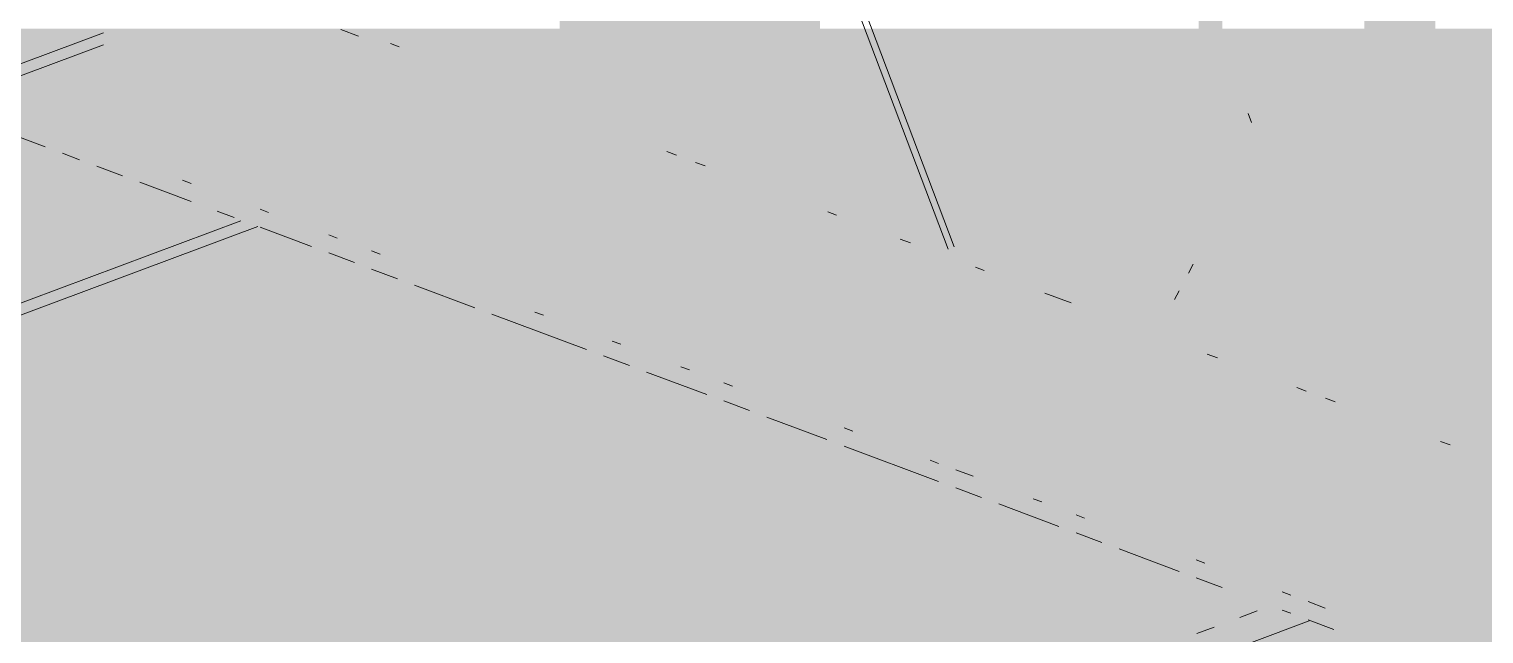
# Paper-space layout '03 3D Building and Roof' of a CAD drawing. Header units: millimetres. Extents: x 5 to 415, y 5 to 292.
# Drawn here: x 79.32 to 89.85, y 87.73 to 92.11 of the extents above; entities that cross this region are included whole.
import ezdxf

# ---------------------------------------------------------------- set-up
doc = ezdxf.new("R2010")
doc.units = ezdxf.units.MM
doc.layers.add('EXISTING', color=7, linetype='Continuous')
doc.layers.add('IMAGES', color=7, linetype='Continuous')

# ---------------------------------------------------------------- blocks, each defined once
blk = doc.blocks.new('SHEET_03')
at = {"layer": 'EXISTING', "color": 250, "lineweight": 9}
for p, q in [((85.969, 90.516), (85.253, 92.412)), ((85.297, 92.429), (86.013, 90.533)), ((70.785, 88.686), (79.855, 92.084)), ((81.701, 92.059), (81.575, 92.106)), ((71.034, 88.692), (79.855, 91.996)), ((81.934, 92.005), (81.997, 91.981)), ((88.141, 91.498), (88.166, 91.433)), ((79.434, 91.258), (79.248, 91.328)), ((79.683, 91.164), (79.559, 91.211)), ((83.933, 91.223), (84.003, 91.197)), ((79.994, 91.048), (79.807, 91.118)), ((84.142, 91.145), (84.211, 91.119)), ((80.491, 90.862), (80.118, 91.001)), ((80.429, 91.016), (80.491, 90.993)), ((80.802, 90.745), (80.678, 90.792)), ((80.989, 90.806), (81.051, 90.783)), ((85.161, 90.763), (85.098, 90.786)), ((73.146, 87.837), (80.849, 90.723)), ((73.332, 87.819), (80.973, 90.682)), ((81.362, 90.536), (80.989, 90.675)), ((81.486, 90.62), (81.548, 90.597)), ((85.623, 90.59), (85.697, 90.562)), ((81.673, 90.419), (81.486, 90.489)), ((81.797, 90.504), (81.859, 90.48)), ((81.984, 90.303), (81.797, 90.373)), ((86.231, 90.362), (86.168, 90.386)), ((87.744, 90.407), (87.71, 90.344)), ((82.543, 90.093), (82.108, 90.256)), ((86.86, 90.127), (86.671, 90.197)), ((87.643, 90.216), (87.609, 90.152)), ((83.352, 89.79), (82.668, 90.046)), ((82.979, 90.061), (83.041, 90.038)), ((83.538, 89.851), (83.6, 89.828)), ((83.663, 89.674), (83.476, 89.744)), ((87.845, 89.757), (87.919, 89.73)), ((84.222, 89.464), (83.787, 89.627)), ((84.036, 89.665), (84.098, 89.642)), ((84.346, 89.549), (84.409, 89.525)), ((88.493, 89.515), (88.562, 89.489)), ((84.533, 89.348), (84.346, 89.418)), ((88.701, 89.437), (88.771, 89.411)), ((85.093, 89.138), (84.657, 89.301)), ((85.217, 89.223), (85.279, 89.199)), ((85.901, 88.835), (85.217, 89.091)), ((89.535, 89.125), (89.604, 89.099)), ((85.839, 88.99), (85.901, 88.966)), ((86.025, 88.92), (86.15, 88.873)), ((86.212, 88.719), (86.025, 88.789)), ((86.771, 88.509), (86.336, 88.672)), ((86.585, 88.71), (86.647, 88.687)), ((86.896, 88.594), (86.958, 88.57)), ((87.082, 88.393), (86.896, 88.463)), ((87.642, 88.183), (87.207, 88.346)), ((87.766, 88.268), (87.828, 88.244)), ((87.953, 88.067), (87.766, 88.136)), ((88.388, 88.035), (88.45, 88.011)), ((88.575, 87.965), (88.699, 87.918)), ((88.082, 87.85), (88.207, 87.897)), ((88.45, 87.88), (88.388, 87.904)), ((88.761, 87.764), (88.575, 87.834)), ((81.022, 84.993), (88.582, 87.825)), ((87.77, 87.733), (87.895, 87.78))]:
    blk.add_line(p, q, dxfattribs=at)
at = {"layer": 'IMAGES', "color": 7}
for points in [[(89.155, 91.943), (89.326, 91.943), (89.155, 92.457), (89.326, 92.457)], [(83.157, 91.943), (85.042, 91.943), (83.157, 92.286), (85.042, 92.286)], [(87.784, 91.943), (87.955, 91.943), (87.784, 92.286), (87.955, 92.286)], [(88.983, 91.943), (89.155, 91.943), (88.983, 92.286), (89.155, 92.286)], [(89.326, 91.943), (89.497, 91.943), (89.326, 92.286), (89.497, 92.286)], [(79.216, 91.943), (79.558, 91.943), (79.216, 92.114), (79.558, 92.114)], [(79.558, 91.943), (79.73, 91.943), (79.558, 92.114), (79.73, 92.114)], [(79.73, 91.771), (79.901, 91.771), (79.73, 92.114), (79.901, 92.114)], [(79.901, 91.943), (80.072, 91.943), (79.901, 92.114), (80.072, 92.114)], [(80.072, 91.943), (80.244, 91.943), (80.072, 92.114), (80.244, 92.114)], [(80.244, 91.943), (80.758, 91.943), (80.244, 92.114), (80.758, 92.114)], [(80.758, 91.943), (81.101, 91.943), (80.758, 92.114), (81.101, 92.114)], [(81.101, 91.943), (81.272, 91.943), (81.101, 92.114), (81.272, 92.114)], [(81.272, 91.943), (81.443, 91.943), (81.272, 92.114), (81.443, 92.114)], [(81.443, 91.943), (81.786, 91.943), (81.443, 92.114), (81.786, 92.114)], [(81.786, 91.943), (82.129, 91.943), (81.786, 92.114), (82.129, 92.114)], [(82.129, 91.943), (82.471, 91.943), (82.129, 92.114), (82.471, 92.114)], [(82.471, 91.943), (82.643, 91.943), (82.471, 92.114), (82.643, 92.114)], [(82.643, 91.943), (82.814, 91.943), (82.643, 92.114), (82.814, 92.114)], [(82.814, 91.943), (82.986, 91.943), (82.814, 92.114), (82.986, 92.114)], [(82.986, 91.771), (83.157, 91.771), (82.986, 92.114), (83.157, 92.114)], [(85.042, 91.943), (85.213, 91.943), (85.042, 92.114), (85.213, 92.114)], [(85.213, 91.943), (85.385, 91.943), (85.213, 92.114), (85.385, 92.114)], [(85.385, 91.943), (85.556, 91.943), (85.385, 92.114), (85.556, 92.114)], [(85.556, 91.943), (85.727, 91.943), (85.556, 92.114), (85.727, 92.114)], [(85.727, 91.943), (87.612, 91.943), (85.727, 92.114), (87.612, 92.114)], [(87.612, 91.943), (87.784, 91.943), (87.612, 92.114), (87.784, 92.114)], [(87.955, 91.943), (88.126, 91.943), (87.955, 92.114), (88.126, 92.114)], [(88.126, 91.943), (88.298, 91.943), (88.126, 92.114), (88.298, 92.114)], [(88.298, 91.943), (88.983, 91.943), (88.298, 92.114), (88.983, 92.114)], [(89.497, 91.943), (89.669, 91.943), (89.497, 92.114), (89.669, 92.114)], [(89.669, 91.943), (89.84, 91.943), (89.669, 92.114), (89.84, 92.114)], [(89.84, 89.029), (90.011, 89.029), (89.84, 92.114), (90.011, 92.114)], [(79.216, 91.771), (79.387, 91.771), (79.216, 91.943), (79.387, 91.943)], [(79.387, 91.771), (79.73, 91.771), (79.387, 91.943), (79.73, 91.943)], [(79.901, 91.771), (80.072, 91.771), (79.901, 91.943), (80.072, 91.943)], [(80.072, 91.771), (80.244, 91.771), (80.072, 91.943), (80.244, 91.943)], [(80.244, 91.771), (81.272, 91.771), (80.244, 91.943), (81.272, 91.943)], [(81.272, 91.771), (81.615, 91.771), (81.272, 91.943), (81.615, 91.943)], [(81.615, 91.771), (81.786, 91.771), (81.615, 91.943), (81.786, 91.943)], [(81.786, 91.771), (81.957, 91.771), (81.786, 91.943), (81.957, 91.943)], [(81.957, 91.771), (82.3, 91.771), (81.957, 91.943), (82.3, 91.943)], [(82.3, 91.771), (82.471, 91.771), (82.3, 91.943), (82.471, 91.943)], [(82.471, 91.771), (82.643, 91.771), (82.471, 91.943), (82.643, 91.943)], [(82.643, 91.771), (82.814, 91.771), (82.643, 91.943), (82.814, 91.943)], [(82.814, 91.771), (82.986, 91.771), (82.814, 91.943), (82.986, 91.943)], [(83.157, 91.771), (85.213, 91.771), (83.157, 91.943), (85.213, 91.943)], [(85.213, 91.771), (85.385, 91.771), (85.213, 91.943), (85.385, 91.943)], [(85.385, 91.771), (85.556, 91.771), (85.385, 91.943), (85.556, 91.943)], [(85.556, 91.771), (85.727, 91.771), (85.556, 91.943), (85.727, 91.943)], [(85.727, 91.771), (87.784, 91.771), (85.727, 91.943), (87.784, 91.943)], [(87.784, 91.6), (87.955, 91.6), (87.784, 91.943), (87.955, 91.943)], [(87.955, 91.771), (88.126, 91.771), (87.955, 91.943), (88.126, 91.943)], [(88.126, 91.771), (88.298, 91.771), (88.126, 91.943), (88.298, 91.943)], [(88.298, 91.6), (89.155, 91.6), (88.298, 91.943), (89.155, 91.943)], [(89.155, 91.771), (89.326, 91.771), (89.155, 91.943), (89.326, 91.943)], [(89.326, 91.086), (89.84, 91.086), (89.326, 91.943), (89.84, 91.943)], [(79.216, 91.6), (79.387, 91.6), (79.216, 91.771), (79.387, 91.771)], [(79.387, 91.6), (79.558, 91.6), (79.387, 91.771), (79.558, 91.771)], [(79.558, 91.6), (79.73, 91.6), (79.558, 91.771), (79.73, 91.771)], [(79.73, 91.6), (79.901, 91.6), (79.73, 91.771), (79.901, 91.771)], [(79.901, 91.6), (80.072, 91.6), (79.901, 91.771), (80.072, 91.771)], [(80.072, 91.6), (81.615, 91.6), (80.072, 91.771), (81.615, 91.771)], [(81.615, 91.6), (81.957, 91.6), (81.615, 91.771), (81.957, 91.771)], [(81.957, 91.6), (82.129, 91.6), (81.957, 91.771), (82.129, 91.771)], [(82.129, 91.6), (82.3, 91.6), (82.129, 91.771), (82.3, 91.771)], [(82.3, 91.6), (82.471, 91.6), (82.3, 91.771), (82.471, 91.771)], [(82.471, 91.6), (82.643, 91.6), (82.471, 91.771), (82.643, 91.771)], [(82.643, 91.6), (82.814, 91.6), (82.643, 91.771), (82.814, 91.771)], [(82.814, 91.6), (82.986, 91.6), (82.814, 91.771), (82.986, 91.771)], [(82.986, 91.6), (83.157, 91.6), (82.986, 91.771), (83.157, 91.771)], [(83.157, 91.6), (83.328, 91.6), (83.157, 91.771), (83.328, 91.771)], [(83.328, 91.6), (83.5, 91.6), (83.328, 91.771), (83.5, 91.771)], [(83.5, 91.6), (85.213, 91.6), (83.5, 91.771), (85.213, 91.771)], [(85.213, 91.6), (85.385, 91.6), (85.213, 91.771), (85.385, 91.771)], [(85.385, 91.6), (85.556, 91.6), (85.385, 91.771), (85.556, 91.771)], [(85.556, 91.6), (85.727, 91.6), (85.556, 91.771), (85.727, 91.771)], [(85.727, 91.429), (85.899, 91.429), (85.727, 91.771), (85.899, 91.771)], [(85.899, 91.429), (87.784, 91.429), (85.899, 91.771), (87.784, 91.771)], [(87.955, 91.6), (88.126, 91.6), (87.955, 91.771), (88.126, 91.771)], [(88.126, 91.6), (88.298, 91.6), (88.126, 91.771), (88.298, 91.771)], [(89.155, 91.6), (89.326, 91.6), (89.155, 91.771), (89.326, 91.771)], [(79.216, 91.429), (79.387, 91.429), (79.216, 91.6), (79.387, 91.6)], [(79.387, 91.429), (79.558, 91.429), (79.387, 91.6), (79.558, 91.6)], [(79.558, 91.429), (79.73, 91.429), (79.558, 91.6), (79.73, 91.6)], [(79.73, 91.429), (80.244, 91.429), (79.73, 91.6), (80.244, 91.6)], [(80.244, 91.429), (80.415, 91.429), (80.244, 91.6), (80.415, 91.6)], [(80.415, 91.429), (82.129, 91.429), (80.415, 91.6), (82.129, 91.6)], [(82.129, 91.429), (82.471, 91.429), (82.129, 91.6), (82.471, 91.6)], [(82.471, 91.429), (82.814, 91.429), (82.471, 91.6), (82.814, 91.6)], [(82.814, 91.429), (82.986, 91.429), (82.814, 91.6), (82.986, 91.6)], [(82.986, 91.429), (83.157, 91.429), (82.986, 91.6), (83.157, 91.6)], [(83.157, 91.429), (83.328, 91.429), (83.157, 91.6), (83.328, 91.6)], [(83.328, 91.429), (83.5, 91.429), (83.328, 91.6), (83.5, 91.6)], [(83.5, 91.429), (84.014, 91.429), (83.5, 91.6), (84.014, 91.6)], [(84.014, 91.429), (85.385, 91.429), (84.014, 91.6), (85.385, 91.6)], [(85.385, 91.429), (85.556, 91.429), (85.385, 91.6), (85.556, 91.6)], [(85.556, 91.429), (85.727, 91.429), (85.556, 91.6), (85.727, 91.6)], [(87.784, 91.429), (87.955, 91.429), (87.784, 91.6), (87.955, 91.6)], [(87.955, 91.429), (88.126, 91.429), (87.955, 91.6), (88.126, 91.6)], [(88.126, 91.429), (88.298, 91.429), (88.126, 91.6), (88.298, 91.6)], [(88.298, 91.429), (88.469, 91.429), (88.298, 91.6), (88.469, 91.6)], [(88.469, 91.086), (89.155, 91.086), (88.469, 91.6), (89.155, 91.6)], [(89.155, 91.429), (89.326, 91.429), (89.155, 91.6), (89.326, 91.6)], [(79.044, 91.257), (79.387, 91.257), (79.044, 91.429), (79.387, 91.429)], [(79.387, 91.257), (79.558, 91.257), (79.387, 91.429), (79.558, 91.429)], [(79.558, 91.257), (79.73, 91.257), (79.558, 91.429), (79.73, 91.429)], [(79.73, 91.257), (79.901, 91.257), (79.73, 91.429), (79.901, 91.429)], [(79.901, 91.257), (80.072, 91.257), (79.901, 91.429), (80.072, 91.429)], [(80.072, 91.257), (80.586, 91.257), (80.072, 91.429), (80.586, 91.429)], [(80.586, 91.086), (80.758, 91.086), (80.586, 91.429), (80.758, 91.429)], [(80.758, 91.257), (81.101, 91.257), (80.758, 91.429), (81.101, 91.429)], [(81.101, 91.257), (81.443, 91.257), (81.101, 91.429), (81.443, 91.429)], [(81.443, 91.257), (82.471, 91.257), (81.443, 91.429), (82.471, 91.429)], [(82.471, 91.257), (82.814, 91.257), (82.471, 91.429), (82.814, 91.429)], [(82.814, 91.257), (82.986, 91.257), (82.814, 91.429), (82.986, 91.429)], [(82.986, 91.257), (83.157, 91.257), (82.986, 91.429), (83.157, 91.429)], [(83.157, 91.257), (83.671, 91.257), (83.157, 91.429), (83.671, 91.429)], [(83.671, 91.257), (83.842, 91.257), (83.671, 91.429), (83.842, 91.429)], [(83.842, 91.257), (84.014, 91.257), (83.842, 91.429), (84.014, 91.429)], [(84.014, 91.257), (84.185, 91.257), (84.014, 91.429), (84.185, 91.429)], [(84.185, 91.257), (84.356, 91.257), (84.185, 91.429), (84.356, 91.429)], [(84.356, 91.257), (85.385, 91.257), (84.356, 91.429), (85.385, 91.429)], [(85.385, 91.257), (85.556, 91.257), (85.385, 91.429), (85.556, 91.429)], [(85.556, 91.257), (85.727, 91.257), (85.556, 91.429), (85.727, 91.429)], [(85.727, 91.086), (85.899, 91.086), (85.727, 91.429), (85.899, 91.429)], [(85.899, 91.257), (86.07, 91.257), (85.899, 91.429), (86.07, 91.429)], [(86.07, 91.257), (87.955, 91.257), (86.07, 91.429), (87.955, 91.429)], [(87.955, 91.257), (88.126, 91.257), (87.955, 91.429), (88.126, 91.429)], [(88.126, 91.257), (88.298, 91.257), (88.126, 91.429), (88.298, 91.429)], [(88.298, 91.086), (88.469, 91.086), (88.298, 91.429), (88.469, 91.429)], [(89.155, 90.571), (89.326, 90.571), (89.155, 91.429), (89.326, 91.429)], [(79.216, 91.086), (79.73, 91.086), (79.216, 91.257), (79.73, 91.257)], [(79.73, 91.086), (79.901, 91.086), (79.73, 91.257), (79.901, 91.257)], [(79.901, 91.086), (80.072, 91.086), (79.901, 91.257), (80.072, 91.257)], [(80.072, 91.086), (80.415, 91.086), (80.072, 91.257), (80.415, 91.257)], [(80.415, 91.086), (80.586, 91.086), (80.415, 91.257), (80.586, 91.257)], [(80.758, 91.086), (80.929, 91.086), (80.758, 91.257), (80.929, 91.257)], [(80.929, 90.914), (81.101, 90.914), (80.929, 91.257), (81.101, 91.257)], [(81.101, 91.086), (81.443, 91.086), (81.101, 91.257), (81.443, 91.257)], [(81.443, 91.086), (81.615, 91.086), (81.443, 91.257), (81.615, 91.257)], [(81.615, 91.086), (82.986, 91.086), (81.615, 91.257), (82.986, 91.257)], [(82.986, 91.086), (83.157, 91.086), (82.986, 91.257), (83.157, 91.257)], [(83.157, 91.086), (83.328, 91.086), (83.157, 91.257), (83.328, 91.257)], [(83.328, 91.086), (83.5, 91.086), (83.328, 91.257), (83.5, 91.257)], [(83.5, 91.086), (83.671, 91.086), (83.5, 91.257), (83.671, 91.257)], [(83.671, 91.086), (84.185, 91.086), (83.671, 91.257), (84.185, 91.257)], [(84.185, 91.086), (84.356, 91.086), (84.185, 91.257), (84.356, 91.257)], [(84.356, 91.086), (84.528, 91.086), (84.356, 91.257), (84.528, 91.257)], [(84.528, 91.086), (84.871, 91.086), (84.528, 91.257), (84.871, 91.257)], [(84.871, 91.086), (85.385, 91.086), (84.871, 91.257), (85.385, 91.257)], [(85.385, 91.086), (85.556, 91.086), (85.385, 91.257), (85.556, 91.257)], [(85.556, 91.086), (85.727, 91.086), (85.556, 91.257), (85.727, 91.257)], [(85.899, 91.086), (86.07, 91.086), (85.899, 91.257), (86.07, 91.257)], [(86.07, 90.914), (87.784, 90.914), (86.07, 91.257), (87.784, 91.257)], [(87.784, 91.086), (87.955, 91.086), (87.784, 91.257), (87.955, 91.257)], [(87.955, 91.086), (88.126, 91.086), (87.955, 91.257), (88.126, 91.257)], [(88.126, 91.086), (88.298, 91.086), (88.126, 91.257), (88.298, 91.257)], [(79.216, 90.914), (79.387, 90.914), (79.216, 91.086), (79.387, 91.086)], [(79.387, 90.914), (79.558, 90.914), (79.387, 91.086), (79.558, 91.086)], [(79.558, 90.914), (79.73, 90.914), (79.558, 91.086), (79.73, 91.086)], [(79.73, 90.914), (79.901, 90.914), (79.73, 91.086), (79.901, 91.086)], [(79.901, 90.914), (80.072, 90.914), (79.901, 91.086), (80.072, 91.086)], [(80.072, 90.914), (80.244, 90.914), (80.072, 91.086), (80.244, 91.086)], [(80.244, 90.914), (80.415, 90.914), (80.244, 91.086), (80.415, 91.086)], [(80.415, 90.914), (80.586, 90.914), (80.415, 91.086), (80.586, 91.086)], [(80.586, 90.914), (80.758, 90.914), (80.586, 91.086), (80.758, 91.086)], [(80.758, 90.914), (80.929, 90.914), (80.758, 91.086), (80.929, 91.086)], [(81.101, 90.914), (81.272, 90.914), (81.101, 91.086), (81.272, 91.086)], [(81.272, 90.914), (81.443, 90.914), (81.272, 91.086), (81.443, 91.086)], [(81.443, 90.914), (81.786, 90.914), (81.443, 91.086), (81.786, 91.086)], [(81.786, 90.914), (83.671, 90.914), (81.786, 91.086), (83.671, 91.086)], [(83.671, 90.914), (83.842, 90.914), (83.671, 91.086), (83.842, 91.086)], [(83.842, 90.914), (84.014, 90.914), (83.842, 91.086), (84.014, 91.086)], [(84.014, 90.914), (84.185, 90.914), (84.014, 91.086), (84.185, 91.086)], [(84.185, 90.914), (84.356, 90.914), (84.185, 91.086), (84.356, 91.086)], [(84.356, 90.914), (84.528, 90.914), (84.356, 91.086), (84.528, 91.086)], [(84.528, 90.743), (84.699, 90.743), (84.528, 91.086), (84.699, 91.086)], [(84.699, 90.914), (84.871, 90.914), (84.699, 91.086), (84.871, 91.086)], [(84.871, 90.914), (85.042, 90.914), (84.871, 91.086), (85.042, 91.086)], [(85.042, 90.914), (85.727, 90.914), (85.042, 91.086), (85.727, 91.086)], [(85.727, 90.743), (85.899, 90.743), (85.727, 91.086), (85.899, 91.086)], [(85.899, 90.914), (86.07, 90.914), (85.899, 91.086), (86.07, 91.086)], [(87.784, 90.914), (87.955, 90.914), (87.784, 91.086), (87.955, 91.086)], [(87.955, 90.914), (88.126, 90.914), (87.955, 91.086), (88.126, 91.086)], [(88.126, 90.914), (88.298, 90.914), (88.126, 91.086), (88.298, 91.086)], [(88.298, 90.914), (88.469, 90.914), (88.298, 91.086), (88.469, 91.086)], [(88.469, 90.914), (88.983, 90.914), (88.469, 91.086), (88.983, 91.086)], [(88.983, 90.571), (89.155, 90.571), (88.983, 91.086), (89.155, 91.086)], [(89.326, 90.571), (89.497, 90.571), (89.326, 91.086), (89.497, 91.086)], [(89.497, 90.571), (89.84, 90.571), (89.497, 91.086), (89.84, 91.086)], [(77.845, 90.743), (79.387, 90.743), (77.845, 90.914), (79.387, 90.914)], [(79.387, 90.743), (79.558, 90.743), (79.387, 90.914), (79.558, 90.914)], [(79.558, 90.743), (79.73, 90.743), (79.558, 90.914), (79.73, 90.914)], [(79.73, 90.743), (79.901, 90.743), (79.73, 90.914), (79.901, 90.914)], [(79.901, 90.743), (80.072, 90.743), (79.901, 90.914), (80.072, 90.914)], [(80.072, 90.743), (80.244, 90.743), (80.072, 90.914), (80.244, 90.914)], [(80.244, 90.743), (80.415, 90.743), (80.244, 90.914), (80.415, 90.914)], [(80.415, 90.743), (80.586, 90.743), (80.415, 90.914), (80.586, 90.914)], [(80.586, 90.743), (80.758, 90.743), (80.586, 90.914), (80.758, 90.914)], [(80.758, 90.743), (80.929, 90.743), (80.758, 90.914), (80.929, 90.914)], [(80.929, 90.743), (81.101, 90.743), (80.929, 90.914), (81.101, 90.914)], [(81.101, 90.743), (81.272, 90.743), (81.101, 90.914), (81.272, 90.914)], [(81.272, 90.743), (81.615, 90.743), (81.272, 90.914), (81.615, 90.914)], [(81.615, 90.743), (81.957, 90.743), (81.615, 90.914), (81.957, 90.914)], [(81.957, 90.743), (82.129, 90.743), (81.957, 90.914), (82.129, 90.914)], [(82.129, 90.743), (83.842, 90.743), (82.129, 90.914), (83.842, 90.914)], [(83.842, 90.743), (84.185, 90.743), (83.842, 90.914), (84.185, 90.914)], [(84.185, 90.743), (84.356, 90.743), (84.185, 90.914), (84.356, 90.914)], [(84.356, 90.743), (84.528, 90.743), (84.356, 90.914), (84.528, 90.914)], [(84.699, 90.743), (84.871, 90.743), (84.699, 90.914), (84.871, 90.914)], [(84.871, 90.743), (85.042, 90.743), (84.871, 90.914), (85.042, 90.914)], [(85.042, 90.743), (85.213, 90.743), (85.042, 90.914), (85.213, 90.914)], [(85.213, 90.743), (85.385, 90.743), (85.213, 90.914), (85.385, 90.914)], [(85.385, 90.743), (85.556, 90.743), (85.385, 90.914), (85.556, 90.914)], [(85.556, 90.571), (85.727, 90.571), (85.556, 90.914), (85.727, 90.914)], [(85.899, 90.743), (86.07, 90.743), (85.899, 90.914), (86.07, 90.914)], [(86.07, 90.743), (86.241, 90.743), (86.07, 90.914), (86.241, 90.914)], [(86.241, 90.571), (87.612, 90.571), (86.241, 90.914), (87.612, 90.914)], [(87.612, 90.571), (87.784, 90.571), (87.612, 90.914), (87.784, 90.914)], [(87.784, 90.571), (87.955, 90.571), (87.784, 90.914), (87.955, 90.914)], [(87.955, 90.743), (88.126, 90.743), (87.955, 90.914), (88.126, 90.914)], [(88.126, 90.743), (88.983, 90.743), (88.126, 90.914), (88.983, 90.914)], [(79.044, 90.571), (79.387, 90.571), (79.044, 90.743), (79.387, 90.743)], [(79.387, 90.571), (79.558, 90.571), (79.387, 90.743), (79.558, 90.743)], [(79.558, 90.571), (79.73, 90.571), (79.558, 90.743), (79.73, 90.743)], [(79.73, 90.571), (80.072, 90.571), (79.73, 90.743), (80.072, 90.743)], [(80.072, 90.571), (80.244, 90.571), (80.072, 90.743), (80.244, 90.743)], [(80.244, 90.571), (80.415, 90.571), (80.244, 90.743), (80.415, 90.743)], [(80.415, 90.571), (80.586, 90.571), (80.415, 90.743), (80.586, 90.743)], [(80.586, 90.571), (80.758, 90.571), (80.586, 90.743), (80.758, 90.743)], [(80.758, 90.571), (80.929, 90.571), (80.758, 90.743), (80.929, 90.743)], [(80.929, 90.571), (81.272, 90.571), (80.929, 90.743), (81.272, 90.743)], [(81.272, 90.571), (81.443, 90.571), (81.272, 90.743), (81.443, 90.743)], [(81.443, 90.571), (81.615, 90.571), (81.443, 90.743), (81.615, 90.743)], [(81.615, 90.571), (81.786, 90.571), (81.615, 90.743), (81.786, 90.743)], [(81.786, 90.571), (82.129, 90.571), (81.786, 90.743), (82.129, 90.743)], [(82.129, 90.571), (82.471, 90.571), (82.129, 90.743), (82.471, 90.743)], [(82.471, 90.571), (82.643, 90.571), (82.471, 90.743), (82.643, 90.743)], [(82.643, 90.571), (82.814, 90.571), (82.643, 90.743), (82.814, 90.743)], [(82.814, 90.571), (84.356, 90.571), (82.814, 90.743), (84.356, 90.743)], [(84.356, 90.571), (84.528, 90.571), (84.356, 90.743), (84.528, 90.743)], [(84.528, 90.571), (84.699, 90.571), (84.528, 90.743), (84.699, 90.743)], [(84.699, 90.571), (84.871, 90.571), (84.699, 90.743), (84.871, 90.743)], [(84.871, 90.571), (85.042, 90.571), (84.871, 90.743), (85.042, 90.743)], [(85.042, 90.571), (85.213, 90.571), (85.042, 90.743), (85.213, 90.743)], [(85.213, 90.571), (85.385, 90.571), (85.213, 90.743), (85.385, 90.743)], [(85.385, 90.571), (85.556, 90.571), (85.385, 90.743), (85.556, 90.743)], [(85.727, 90.571), (85.899, 90.571), (85.727, 90.743), (85.899, 90.743)], [(85.899, 90.571), (86.07, 90.571), (85.899, 90.743), (86.07, 90.743)], [(86.07, 90.571), (86.241, 90.571), (86.07, 90.743), (86.241, 90.743)], [(87.955, 90.571), (88.126, 90.571), (87.955, 90.743), (88.126, 90.743)], [(88.126, 90.571), (88.298, 90.571), (88.126, 90.743), (88.298, 90.743)], [(88.298, 90.571), (88.983, 90.571), (88.298, 90.743), (88.983, 90.743)], [(79.216, 90.4), (79.387, 90.4), (79.216, 90.571), (79.387, 90.571)], [(79.387, 90.4), (79.558, 90.4), (79.387, 90.571), (79.558, 90.571)], [(79.558, 90.4), (79.73, 90.4), (79.558, 90.571), (79.73, 90.571)], [(79.73, 90.4), (79.901, 90.4), (79.73, 90.571), (79.901, 90.571)], [(79.901, 90.4), (80.072, 90.4), (79.901, 90.571), (80.072, 90.571)], [(80.072, 90.4), (80.244, 90.4), (80.072, 90.571), (80.244, 90.571)], [(80.244, 90.4), (80.415, 90.4), (80.244, 90.571), (80.415, 90.571)], [(80.415, 90.4), (80.586, 90.4), (80.415, 90.571), (80.586, 90.571)], [(80.586, 90.4), (80.758, 90.4), (80.586, 90.571), (80.758, 90.571)], [(80.758, 90.4), (80.929, 90.4), (80.758, 90.571), (80.929, 90.571)], [(80.929, 90.4), (81.101, 90.4), (80.929, 90.571), (81.101, 90.571)], [(81.101, 90.4), (81.615, 90.4), (81.101, 90.571), (81.615, 90.571)], [(81.615, 90.4), (81.786, 90.4), (81.615, 90.571), (81.786, 90.571)], [(81.786, 90.4), (81.957, 90.4), (81.786, 90.571), (81.957, 90.571)], [(81.957, 90.4), (82.129, 90.4), (81.957, 90.571), (82.129, 90.571)], [(82.129, 90.4), (82.3, 90.4), (82.129, 90.571), (82.3, 90.571)], [(82.3, 90.4), (82.471, 90.4), (82.3, 90.571), (82.471, 90.571)], [(82.471, 90.4), (82.643, 90.4), (82.471, 90.571), (82.643, 90.571)], [(82.643, 90.4), (82.814, 90.4), (82.643, 90.571), (82.814, 90.571)], [(82.814, 90.4), (82.986, 90.4), (82.814, 90.571), (82.986, 90.571)], [(82.986, 90.4), (83.157, 90.4), (82.986, 90.571), (83.157, 90.571)], [(83.157, 90.4), (83.328, 90.4), (83.157, 90.571), (83.328, 90.571)], [(83.328, 90.4), (84.871, 90.4), (83.328, 90.571), (84.871, 90.571)], [(84.871, 90.4), (85.042, 90.4), (84.871, 90.571), (85.042, 90.571)], [(85.042, 90.4), (85.213, 90.4), (85.042, 90.571), (85.213, 90.571)], [(85.213, 90.4), (85.385, 90.4), (85.213, 90.571), (85.385, 90.571)], [(85.385, 90.4), (85.556, 90.4), (85.385, 90.571), (85.556, 90.571)], [(85.556, 90.4), (85.727, 90.4), (85.556, 90.571), (85.727, 90.571)], [(85.727, 90.4), (85.899, 90.4), (85.727, 90.571), (85.899, 90.571)], [(85.899, 90.4), (86.241, 90.4), (85.899, 90.571), (86.241, 90.571)], [(86.241, 90.4), (86.413, 90.4), (86.241, 90.571), (86.413, 90.571)], [(86.413, 90.4), (86.584, 90.4), (86.413, 90.571), (86.584, 90.571)], [(86.584, 90.4), (87.612, 90.4), (86.584, 90.571), (87.612, 90.571)], [(87.612, 90.4), (87.784, 90.4), (87.612, 90.571), (87.784, 90.571)], [(87.784, 90.4), (87.955, 90.4), (87.784, 90.571), (87.955, 90.571)], [(87.955, 90.4), (88.126, 90.4), (87.955, 90.571), (88.126, 90.571)], [(88.126, 90.229), (89.155, 90.229), (88.126, 90.571), (89.155, 90.571)], [(89.155, 90.4), (89.326, 90.4), (89.155, 90.571), (89.326, 90.571)], [(89.326, 89.886), (89.84, 89.886), (89.326, 90.571), (89.84, 90.571)], [(79.044, 90.229), (79.387, 90.229), (79.044, 90.4), (79.387, 90.4)], [(79.387, 90.229), (79.558, 90.229), (79.387, 90.4), (79.558, 90.4)], [(79.558, 90.229), (79.73, 90.229), (79.558, 90.4), (79.73, 90.4)], [(79.73, 90.229), (79.901, 90.229), (79.73, 90.4), (79.901, 90.4)], [(79.901, 90.229), (80.072, 90.229), (79.901, 90.4), (80.072, 90.4)], [(80.072, 90.229), (80.244, 90.229), (80.072, 90.4), (80.244, 90.4)], [(80.244, 90.229), (80.586, 90.229), (80.244, 90.4), (80.586, 90.4)], [(80.586, 90.229), (80.758, 90.229), (80.586, 90.4), (80.758, 90.4)], [(80.758, 90.229), (81.101, 90.229), (80.758, 90.4), (81.101, 90.4)], [(81.101, 90.229), (81.443, 90.229), (81.101, 90.4), (81.443, 90.4)], [(81.443, 90.229), (81.615, 90.229), (81.443, 90.4), (81.615, 90.4)], [(81.615, 90.229), (82.129, 90.229), (81.615, 90.4), (82.129, 90.4)], [(82.129, 90.229), (82.3, 90.229), (82.129, 90.4), (82.3, 90.4)], [(82.3, 90.229), (82.643, 90.229), (82.3, 90.4), (82.643, 90.4)], [(82.643, 90.229), (82.986, 90.229), (82.643, 90.4), (82.986, 90.4)], [(82.986, 90.229), (83.328, 90.229), (82.986, 90.4), (83.328, 90.4)], [(83.328, 90.229), (83.5, 90.229), (83.328, 90.4), (83.5, 90.4)], [(83.5, 90.229), (83.671, 90.229), (83.5, 90.4), (83.671, 90.4)], [(83.671, 90.229), (85.213, 90.229), (83.671, 90.4), (85.213, 90.4)], [(85.213, 90.229), (85.556, 90.229), (85.213, 90.4), (85.556, 90.4)], [(85.556, 90.229), (85.727, 90.229), (85.556, 90.4), (85.727, 90.4)], [(85.727, 90.229), (85.899, 90.229), (85.727, 90.4), (85.899, 90.4)], [(85.899, 90.229), (86.07, 90.229), (85.899, 90.4), (86.07, 90.4)], [(86.07, 90.229), (86.241, 90.229), (86.07, 90.4), (86.241, 90.4)], [(86.241, 90.229), (86.413, 90.229), (86.241, 90.4), (86.413, 90.4)], [(86.413, 90.229), (86.584, 90.229), (86.413, 90.4), (86.584, 90.4)], [(86.584, 90.229), (86.756, 90.229), (86.584, 90.4), (86.756, 90.4)], [(86.756, 90.229), (86.927, 90.229), (86.756, 90.4), (86.927, 90.4)], [(86.927, 90.229), (87.098, 90.229), (86.927, 90.4), (87.098, 90.4)], [(87.098, 90.229), (87.27, 90.229), (87.098, 90.4), (87.27, 90.4)], [(87.27, 90.229), (87.441, 90.229), (87.27, 90.4), (87.441, 90.4)], [(87.441, 90.229), (87.612, 90.229), (87.441, 90.4), (87.612, 90.4)], [(87.612, 90.229), (87.784, 90.229), (87.612, 90.4), (87.784, 90.4)], [(87.784, 90.229), (87.955, 90.229), (87.784, 90.4), (87.955, 90.4)], [(87.955, 90.229), (88.126, 90.229), (87.955, 90.4), (88.126, 90.4)], [(89.155, 89.371), (89.326, 89.371), (89.155, 90.4), (89.326, 90.4)], [(79.216, 90.057), (79.387, 90.057), (79.216, 90.229), (79.387, 90.229)], [(79.387, 90.057), (79.558, 90.057), (79.387, 90.229), (79.558, 90.229)], [(79.558, 90.057), (79.73, 90.057), (79.558, 90.229), (79.73, 90.229)], [(79.73, 90.057), (79.901, 90.057), (79.73, 90.229), (79.901, 90.229)], [(79.901, 90.057), (80.244, 90.057), (79.901, 90.229), (80.244, 90.229)], [(80.244, 90.057), (81.615, 90.057), (80.244, 90.229), (81.615, 90.229)], [(81.615, 90.057), (81.786, 90.057), (81.615, 90.229), (81.786, 90.229)], [(81.786, 90.057), (81.957, 90.057), (81.786, 90.229), (81.957, 90.229)], [(81.957, 90.057), (82.129, 90.057), (81.957, 90.229), (82.129, 90.229)], [(82.129, 90.057), (82.471, 90.057), (82.129, 90.229), (82.471, 90.229)], [(82.471, 90.057), (82.643, 90.057), (82.471, 90.229), (82.643, 90.229)], [(82.643, 90.057), (82.814, 90.057), (82.643, 90.229), (82.814, 90.229)], [(82.814, 90.057), (82.986, 90.057), (82.814, 90.229), (82.986, 90.229)], [(82.986, 90.057), (83.157, 90.057), (82.986, 90.229), (83.157, 90.229)], [(83.157, 90.057), (83.328, 90.057), (83.157, 90.229), (83.328, 90.229)], [(83.328, 90.057), (83.5, 90.057), (83.328, 90.229), (83.5, 90.229)], [(83.5, 90.057), (84.014, 90.057), (83.5, 90.229), (84.014, 90.229)], [(84.014, 90.057), (84.185, 90.057), (84.014, 90.229), (84.185, 90.229)], [(84.185, 90.057), (84.528, 90.057), (84.185, 90.229), (84.528, 90.229)], [(84.528, 90.057), (84.871, 90.057), (84.528, 90.229), (84.871, 90.229)], [(84.871, 90.057), (85.899, 90.057), (84.871, 90.229), (85.899, 90.229)], [(85.899, 90.057), (86.07, 90.057), (85.899, 90.229), (86.07, 90.229)], [(86.07, 90.057), (86.241, 90.057), (86.07, 90.229), (86.241, 90.229)], [(86.241, 90.057), (86.413, 90.057), (86.241, 90.229), (86.413, 90.229)], [(86.413, 90.057), (86.584, 90.057), (86.413, 90.229), (86.584, 90.229)], [(86.584, 90.057), (86.756, 90.057), (86.584, 90.229), (86.756, 90.229)], [(86.756, 90.057), (86.927, 90.057), (86.756, 90.229), (86.927, 90.229)], [(86.927, 90.057), (87.098, 90.057), (86.927, 90.229), (87.098, 90.229)], [(87.098, 90.057), (87.27, 90.057), (87.098, 90.229), (87.27, 90.229)], [(87.27, 90.057), (87.612, 90.057), (87.27, 90.229), (87.612, 90.229)], [(87.612, 90.057), (87.784, 90.057), (87.612, 90.229), (87.784, 90.229)], [(87.784, 89.886), (87.955, 89.886), (87.784, 90.229), (87.955, 90.229)], [(87.955, 89.886), (89.155, 89.886), (87.955, 90.229), (89.155, 90.229)], [(79.216, 89.886), (79.387, 89.886), (79.216, 90.057), (79.387, 90.057)], [(79.387, 89.886), (79.558, 89.886), (79.387, 90.057), (79.558, 90.057)], [(79.558, 89.886), (79.73, 89.886), (79.558, 90.057), (79.73, 90.057)], [(79.73, 89.886), (79.901, 89.886), (79.73, 90.057), (79.901, 90.057)], [(79.901, 89.886), (81.957, 89.886), (79.901, 90.057), (81.957, 90.057)], [(81.957, 89.886), (82.129, 89.886), (81.957, 90.057), (82.129, 90.057)], [(82.129, 89.886), (82.471, 89.886), (82.129, 90.057), (82.471, 90.057)], [(82.471, 89.886), (82.643, 89.886), (82.471, 90.057), (82.643, 90.057)], [(82.643, 89.886), (82.986, 89.886), (82.643, 90.057), (82.986, 90.057)], [(82.986, 89.886), (83.157, 89.886), (82.986, 90.057), (83.157, 90.057)], [(83.157, 89.886), (83.328, 89.886), (83.157, 90.057), (83.328, 90.057)], [(83.328, 89.886), (83.5, 89.886), (83.328, 90.057), (83.5, 90.057)], [(83.5, 89.886), (83.671, 89.886), (83.5, 90.057), (83.671, 90.057)], [(83.671, 89.886), (84.356, 89.886), (83.671, 90.057), (84.356, 90.057)], [(84.356, 89.886), (84.528, 89.886), (84.356, 90.057), (84.528, 90.057)], [(84.528, 89.886), (84.699, 89.886), (84.528, 90.057), (84.699, 90.057)], [(84.699, 89.886), (84.871, 89.886), (84.699, 90.057), (84.871, 90.057)], [(84.871, 89.714), (85.042, 89.714), (84.871, 90.057), (85.042, 90.057)], [(85.042, 89.886), (86.241, 89.886), (85.042, 90.057), (86.241, 90.057)], [(86.241, 89.886), (86.756, 89.886), (86.241, 90.057), (86.756, 90.057)], [(86.756, 89.886), (86.927, 89.886), (86.756, 90.057), (86.927, 90.057)], [(86.927, 89.886), (87.098, 89.886), (86.927, 90.057), (87.098, 90.057)], [(87.098, 89.886), (87.27, 89.886), (87.098, 90.057), (87.27, 90.057)], [(87.27, 89.886), (87.441, 89.886), (87.27, 90.057), (87.441, 90.057)], [(87.441, 89.886), (87.612, 89.886), (87.441, 90.057), (87.612, 90.057)], [(87.612, 89.886), (87.784, 89.886), (87.612, 90.057), (87.784, 90.057)], [(79.216, 89.714), (82.471, 89.714), (79.216, 89.886), (82.471, 89.886)], [(82.471, 89.714), (82.643, 89.714), (82.471, 89.886), (82.643, 89.886)], [(82.643, 89.714), (82.814, 89.714), (82.643, 89.886), (82.814, 89.886)], [(82.814, 89.714), (82.986, 89.714), (82.814, 89.886), (82.986, 89.886)], [(82.986, 89.714), (83.157, 89.714), (82.986, 89.886), (83.157, 89.886)], [(83.157, 89.714), (83.328, 89.714), (83.157, 89.886), (83.328, 89.886)], [(83.328, 89.714), (83.671, 89.714), (83.328, 89.886), (83.671, 89.886)], [(83.671, 89.714), (83.842, 89.714), (83.671, 89.886), (83.842, 89.886)], [(83.842, 89.714), (84.014, 89.714), (83.842, 89.886), (84.014, 89.886)], [(84.014, 89.714), (84.185, 89.714), (84.014, 89.886), (84.185, 89.886)], [(84.185, 89.714), (84.356, 89.714), (84.185, 89.886), (84.356, 89.886)], [(84.356, 89.714), (84.528, 89.714), (84.356, 89.886), (84.528, 89.886)], [(84.528, 89.714), (84.699, 89.714), (84.528, 89.886), (84.699, 89.886)], [(84.699, 89.714), (84.871, 89.714), (84.699, 89.886), (84.871, 89.886)], [(85.042, 89.714), (86.584, 89.714), (85.042, 89.886), (86.584, 89.886)], [(86.584, 89.714), (86.756, 89.714), (86.584, 89.886), (86.756, 89.886)], [(86.756, 89.714), (86.927, 89.714), (86.756, 89.886), (86.927, 89.886)], [(86.927, 89.714), (87.098, 89.714), (86.927, 89.886), (87.098, 89.886)], [(87.098, 89.714), (87.27, 89.714), (87.098, 89.886), (87.27, 89.886)], [(87.27, 89.714), (87.612, 89.714), (87.27, 89.886), (87.612, 89.886)], [(87.612, 89.714), (87.784, 89.714), (87.612, 89.886), (87.784, 89.886)], [(87.784, 89.543), (87.955, 89.543), (87.784, 89.886), (87.955, 89.886)], [(87.955, 89.714), (88.126, 89.714), (87.955, 89.886), (88.126, 89.886)], [(88.126, 89.714), (88.298, 89.714), (88.126, 89.886), (88.298, 89.886)], [(88.298, 89.714), (88.469, 89.714), (88.298, 89.886), (88.469, 89.886)], [(88.469, 89.714), (88.983, 89.714), (88.469, 89.886), (88.983, 89.886)], [(88.983, 89.714), (89.155, 89.714), (88.983, 89.886), (89.155, 89.886)], [(89.326, 89.543), (89.497, 89.543), (89.326, 89.886), (89.497, 89.886)], [(89.497, 89.543), (89.84, 89.543), (89.497, 89.886), (89.84, 89.886)], [(78.873, 89.543), (82.986, 89.543), (78.873, 89.714), (82.986, 89.714)], [(82.986, 89.543), (83.157, 89.543), (82.986, 89.714), (83.157, 89.714)], [(83.157, 89.543), (83.328, 89.543), (83.157, 89.714), (83.328, 89.714)], [(83.328, 89.543), (83.5, 89.543), (83.328, 89.714), (83.5, 89.714)], [(83.5, 89.543), (83.671, 89.543), (83.5, 89.714), (83.671, 89.714)], [(83.671, 89.543), (84.185, 89.543), (83.671, 89.714), (84.185, 89.714)], [(84.185, 89.543), (84.356, 89.543), (84.185, 89.714), (84.356, 89.714)], [(84.356, 89.543), (84.528, 89.543), (84.356, 89.714), (84.528, 89.714)], [(84.528, 89.543), (84.699, 89.543), (84.528, 89.714), (84.699, 89.714)], [(84.699, 89.543), (84.871, 89.543), (84.699, 89.714), (84.871, 89.714)], [(84.871, 89.543), (85.213, 89.543), (84.871, 89.714), (85.213, 89.714)], [(85.213, 89.543), (85.385, 89.543), (85.213, 89.714), (85.385, 89.714)], [(85.385, 89.543), (85.556, 89.543), (85.385, 89.714), (85.556, 89.714)], [(85.556, 89.543), (87.27, 89.543), (85.556, 89.714), (87.27, 89.714)], [(87.27, 89.543), (87.441, 89.543), (87.27, 89.714), (87.441, 89.714)], [(87.441, 89.543), (87.612, 89.543), (87.441, 89.714), (87.612, 89.714)], [(87.612, 89.543), (87.784, 89.543), (87.612, 89.714), (87.784, 89.714)], [(87.955, 89.543), (88.126, 89.543), (87.955, 89.714), (88.126, 89.714)], [(88.126, 89.371), (88.298, 89.371), (88.126, 89.714), (88.298, 89.714)], [(88.298, 89.543), (88.469, 89.543), (88.298, 89.714), (88.469, 89.714)], [(88.469, 89.543), (88.812, 89.543), (88.469, 89.714), (88.812, 89.714)], [(88.812, 89.543), (88.983, 89.543), (88.812, 89.714), (88.983, 89.714)], [(88.983, 89.543), (89.155, 89.543), (88.983, 89.714), (89.155, 89.714)], [(78.53, 89.371), (83.328, 89.371), (78.53, 89.543), (83.328, 89.543)], [(83.328, 89.371), (83.5, 89.371), (83.328, 89.543), (83.5, 89.543)], [(83.5, 89.371), (83.842, 89.371), (83.5, 89.543), (83.842, 89.543)], [(83.842, 89.371), (84.014, 89.371), (83.842, 89.543), (84.014, 89.543)], [(84.014, 89.371), (84.356, 89.371), (84.014, 89.543), (84.356, 89.543)], [(84.356, 89.371), (84.699, 89.371), (84.356, 89.543), (84.699, 89.543)], [(84.699, 89.371), (84.871, 89.371), (84.699, 89.543), (84.871, 89.543)], [(84.871, 89.371), (85.042, 89.371), (84.871, 89.543), (85.042, 89.543)], [(85.042, 89.371), (85.385, 89.371), (85.042, 89.543), (85.385, 89.543)], [(85.385, 89.2), (85.556, 89.2), (85.385, 89.543), (85.556, 89.543)], [(85.556, 89.2), (85.727, 89.2), (85.556, 89.543), (85.727, 89.543)], [(85.727, 89.371), (85.899, 89.371), (85.727, 89.543), (85.899, 89.543)], [(85.899, 89.371), (86.241, 89.371), (85.899, 89.543), (86.241, 89.543)], [(86.241, 89.371), (86.584, 89.371), (86.241, 89.543), (86.584, 89.543)], [(86.584, 89.371), (87.612, 89.371), (86.584, 89.543), (87.612, 89.543)], [(87.612, 89.371), (87.955, 89.371), (87.612, 89.543), (87.955, 89.543)], [(87.955, 89.371), (88.126, 89.371), (87.955, 89.543), (88.126, 89.543)], [(88.298, 89.371), (88.469, 89.371), (88.298, 89.543), (88.469, 89.543)], [(88.469, 89.371), (88.641, 89.371), (88.469, 89.543), (88.641, 89.543)], [(88.641, 89.371), (88.812, 89.371), (88.641, 89.543), (88.812, 89.543)], [(88.812, 89.371), (88.983, 89.371), (88.812, 89.543), (88.983, 89.543)], [(88.983, 89.371), (89.155, 89.371), (88.983, 89.543), (89.155, 89.543)], [(89.326, 89.371), (89.84, 89.371), (89.326, 89.543), (89.84, 89.543)], [(78.187, 89.2), (83.842, 89.2), (78.187, 89.371), (83.842, 89.371)], [(83.842, 89.2), (84.014, 89.2), (83.842, 89.371), (84.014, 89.371)], [(84.014, 89.2), (84.185, 89.2), (84.014, 89.371), (84.185, 89.371)], [(84.185, 89.2), (84.528, 89.2), (84.185, 89.371), (84.528, 89.371)], [(84.528, 89.2), (84.699, 89.2), (84.528, 89.371), (84.699, 89.371)], [(84.699, 89.2), (84.871, 89.2), (84.699, 89.371), (84.871, 89.371)], [(84.871, 89.2), (85.042, 89.2), (84.871, 89.371), (85.042, 89.371)], [(85.042, 89.2), (85.213, 89.2), (85.042, 89.371), (85.213, 89.371)], [(85.213, 89.2), (85.385, 89.2), (85.213, 89.371), (85.385, 89.371)], [(85.727, 89.2), (86.07, 89.2), (85.727, 89.371), (86.07, 89.371)], [(86.07, 89.2), (86.241, 89.2), (86.07, 89.371), (86.241, 89.371)], [(86.241, 89.2), (86.413, 89.2), (86.241, 89.371), (86.413, 89.371)], [(86.413, 89.029), (86.584, 89.029), (86.413, 89.371), (86.584, 89.371)], [(86.584, 89.2), (86.756, 89.2), (86.584, 89.371), (86.756, 89.371)], [(86.756, 89.2), (88.126, 89.2), (86.756, 89.371), (88.126, 89.371)], [(88.126, 89.2), (88.469, 89.2), (88.126, 89.371), (88.469, 89.371)], [(88.469, 89.2), (88.641, 89.2), (88.469, 89.371), (88.641, 89.371)], [(88.641, 89.2), (88.812, 89.2), (88.641, 89.371), (88.812, 89.371)], [(88.812, 89.2), (88.983, 89.2), (88.812, 89.371), (88.983, 89.371)], [(88.983, 89.2), (89.155, 89.2), (88.983, 89.371), (89.155, 89.371)], [(89.155, 89.2), (89.326, 89.2), (89.155, 89.371), (89.326, 89.371)], [(89.326, 89.2), (89.84, 89.2), (89.326, 89.371), (89.84, 89.371)], [(77.673, 89.029), (84.185, 89.029), (77.673, 89.2), (84.185, 89.2)], [(84.185, 89.029), (84.699, 89.029), (84.185, 89.2), (84.699, 89.2)], [(84.699, 89.029), (84.871, 89.029), (84.699, 89.2), (84.871, 89.2)], [(84.871, 89.029), (85.042, 89.029), (84.871, 89.2), (85.042, 89.2)], [(85.042, 89.029), (85.385, 89.029), (85.042, 89.2), (85.385, 89.2)], [(85.385, 89.029), (85.556, 89.029), (85.385, 89.2), (85.556, 89.2)], [(85.556, 89.029), (85.727, 89.029), (85.556, 89.2), (85.727, 89.2)], [(85.727, 89.029), (85.899, 89.029), (85.727, 89.2), (85.899, 89.2)], [(85.899, 89.029), (86.241, 89.029), (85.899, 89.2), (86.241, 89.2)], [(86.241, 89.029), (86.413, 89.029), (86.241, 89.2), (86.413, 89.2)], [(86.584, 89.029), (86.756, 89.029), (86.584, 89.2), (86.756, 89.2)], [(86.756, 89.029), (86.927, 89.029), (86.756, 89.2), (86.927, 89.2)], [(86.927, 89.029), (88.469, 89.029), (86.927, 89.2), (88.469, 89.2)], [(88.469, 89.029), (88.812, 89.029), (88.469, 89.2), (88.812, 89.2)], [(88.812, 89.029), (88.983, 89.029), (88.812, 89.2), (88.983, 89.2)], [(88.983, 89.029), (89.155, 89.029), (88.983, 89.2), (89.155, 89.2)], [(89.155, 89.029), (89.326, 89.029), (89.155, 89.2), (89.326, 89.2)], [(89.326, 89.029), (89.497, 89.029), (89.326, 89.2), (89.497, 89.2)], [(89.497, 89.029), (89.669, 89.029), (89.497, 89.2), (89.669, 89.2)], [(89.669, 89.029), (89.84, 89.029), (89.669, 89.2), (89.84, 89.2)], [(77.331, 88.857), (84.699, 88.857), (77.331, 89.029), (84.699, 89.029)], [(84.699, 88.857), (84.871, 88.857), (84.699, 89.029), (84.871, 89.029)], [(84.871, 88.857), (85.042, 88.857), (84.871, 89.029), (85.042, 89.029)], [(85.042, 88.857), (85.213, 88.857), (85.042, 89.029), (85.213, 89.029)], [(85.213, 88.857), (85.385, 88.857), (85.213, 89.029), (85.385, 89.029)], [(85.385, 88.857), (85.727, 88.857), (85.385, 89.029), (85.727, 89.029)], [(85.727, 88.857), (85.899, 88.857), (85.727, 89.029), (85.899, 89.029)], [(85.899, 88.857), (86.241, 88.857), (85.899, 89.029), (86.241, 89.029)], [(86.241, 88.857), (86.413, 88.857), (86.241, 89.029), (86.413, 89.029)], [(86.413, 88.857), (86.584, 88.857), (86.413, 89.029), (86.584, 89.029)], [(86.584, 88.857), (86.756, 88.857), (86.584, 89.029), (86.756, 89.029)], [(86.756, 88.857), (86.927, 88.857), (86.756, 89.029), (86.927, 89.029)], [(86.927, 88.857), (87.098, 88.857), (86.927, 89.029), (87.098, 89.029)], [(87.098, 88.857), (87.27, 88.857), (87.098, 89.029), (87.27, 89.029)], [(87.27, 88.857), (88.983, 88.857), (87.27, 89.029), (88.983, 89.029)], [(88.983, 88.857), (89.155, 88.857), (88.983, 89.029), (89.155, 89.029)], [(89.155, 88.857), (89.326, 88.857), (89.155, 89.029), (89.326, 89.029)], [(89.326, 88.857), (89.497, 88.857), (89.326, 89.029), (89.497, 89.029)], [(89.497, 88.857), (89.669, 88.857), (89.497, 89.029), (89.669, 89.029)], [(89.669, 88.857), (89.84, 88.857), (89.669, 89.029), (89.84, 89.029)], [(89.84, 88.857), (90.011, 88.857), (89.84, 89.029), (90.011, 89.029)], [(76.816, 88.686), (85.385, 88.686), (76.816, 88.857), (85.385, 88.857)], [(85.385, 88.686), (85.556, 88.686), (85.385, 88.857), (85.556, 88.857)], [(85.556, 88.686), (85.727, 88.686), (85.556, 88.857), (85.727, 88.857)], [(85.727, 88.514), (85.899, 88.514), (85.727, 88.857), (85.899, 88.857)], [(85.899, 88.686), (86.07, 88.686), (85.899, 88.857), (86.07, 88.857)], [(86.07, 88.686), (86.241, 88.686), (86.07, 88.857), (86.241, 88.857)], [(86.241, 88.686), (86.413, 88.686), (86.241, 88.857), (86.413, 88.857)], [(86.413, 88.686), (86.584, 88.686), (86.413, 88.857), (86.584, 88.857)], [(86.584, 88.686), (86.756, 88.686), (86.584, 88.857), (86.756, 88.857)], [(86.756, 88.686), (87.27, 88.686), (86.756, 88.857), (87.27, 88.857)], [(87.27, 88.686), (87.441, 88.686), (87.27, 88.857), (87.441, 88.857)], [(87.441, 88.686), (87.784, 88.686), (87.441, 88.857), (87.784, 88.857)], [(87.784, 88.686), (87.955, 88.686), (87.784, 88.857), (87.955, 88.857)], [(87.955, 88.686), (88.126, 88.686), (87.955, 88.857), (88.126, 88.857)], [(88.126, 88.686), (88.983, 88.686), (88.126, 88.857), (88.983, 88.857)], [(88.983, 88.514), (89.155, 88.514), (88.983, 88.857), (89.155, 88.857)], [(89.155, 88), (89.326, 88), (89.155, 88.857), (89.326, 88.857)], [(89.326, 88.686), (89.497, 88.686), (89.326, 88.857), (89.497, 88.857)], [(89.497, 88.686), (89.669, 88.686), (89.497, 88.857), (89.669, 88.857)], [(89.669, 88.686), (89.84, 88.686), (89.669, 88.857), (89.84, 88.857)], [(89.84, 88.686), (90.011, 88.686), (89.84, 88.857), (90.011, 88.857)], [(76.302, 88.514), (85.727, 88.514), (76.302, 88.686), (85.727, 88.686)], [(85.899, 88.514), (86.07, 88.514), (85.899, 88.686), (86.07, 88.686)], [(86.07, 88.514), (86.241, 88.514), (86.07, 88.686), (86.241, 88.686)], [(86.241, 88.514), (86.413, 88.514), (86.241, 88.686), (86.413, 88.686)], [(86.413, 88.514), (86.584, 88.514), (86.413, 88.686), (86.584, 88.686)], [(86.584, 88.514), (86.927, 88.514), (86.584, 88.686), (86.927, 88.686)], [(86.927, 88.514), (87.098, 88.514), (86.927, 88.686), (87.098, 88.686)], [(87.098, 88.514), (87.27, 88.514), (87.098, 88.686), (87.27, 88.686)], [(87.27, 88.514), (87.784, 88.514), (87.27, 88.686), (87.784, 88.686)], [(87.784, 88.514), (87.955, 88.514), (87.784, 88.686), (87.955, 88.686)], [(87.955, 88.514), (88.126, 88.514), (87.955, 88.686), (88.126, 88.686)], [(88.126, 88.514), (88.298, 88.514), (88.126, 88.686), (88.298, 88.686)], [(88.298, 88.514), (88.469, 88.514), (88.298, 88.686), (88.469, 88.686)], [(88.469, 88.514), (88.983, 88.514), (88.469, 88.686), (88.983, 88.686)], [(89.326, 88.514), (89.497, 88.514), (89.326, 88.686), (89.497, 88.686)], [(89.497, 88.514), (89.84, 88.514), (89.497, 88.686), (89.84, 88.686)], [(89.84, 88.514), (90.011, 88.514), (89.84, 88.686), (90.011, 88.686)], [(75.96, 88.343), (86.241, 88.343), (75.96, 88.514), (86.241, 88.514)], [(86.241, 88.343), (86.413, 88.343), (86.241, 88.514), (86.413, 88.514)], [(86.413, 88.343), (86.584, 88.343), (86.413, 88.514), (86.584, 88.514)], [(86.584, 88.343), (86.756, 88.343), (86.584, 88.514), (86.756, 88.514)], [(86.756, 88.343), (87.098, 88.343), (86.756, 88.514), (87.098, 88.514)], [(87.098, 88.343), (87.27, 88.343), (87.098, 88.514), (87.27, 88.514)], [(87.27, 88.343), (87.441, 88.343), (87.27, 88.514), (87.441, 88.514)], [(87.441, 88.343), (87.612, 88.343), (87.441, 88.514), (87.612, 88.514)], [(87.612, 88.343), (87.955, 88.343), (87.612, 88.514), (87.955, 88.514)], [(87.955, 88.343), (88.298, 88.343), (87.955, 88.514), (88.298, 88.514)], [(88.298, 88.343), (88.641, 88.343), (88.298, 88.514), (88.641, 88.514)], [(88.641, 88.343), (89.155, 88.343), (88.641, 88.514), (89.155, 88.514)], [(89.326, 88.343), (90.354, 88.343), (89.326, 88.514), (90.354, 88.514)], [(75.446, 88.171), (86.584, 88.171), (75.446, 88.343), (86.584, 88.343)], [(86.584, 88.171), (86.756, 88.171), (86.584, 88.343), (86.756, 88.343)], [(86.756, 88.171), (86.927, 88.171), (86.756, 88.343), (86.927, 88.343)], [(86.927, 88.171), (87.098, 88.171), (86.927, 88.343), (87.098, 88.343)], [(87.098, 88.171), (87.612, 88.171), (87.098, 88.343), (87.612, 88.343)], [(87.612, 88.171), (87.955, 88.171), (87.612, 88.343), (87.955, 88.343)], [(87.955, 88.171), (88.126, 88.171), (87.955, 88.343), (88.126, 88.343)], [(88.126, 88.171), (88.298, 88.171), (88.126, 88.343), (88.298, 88.343)], [(88.298, 88.171), (88.469, 88.171), (88.298, 88.343), (88.469, 88.343)], [(88.469, 88.171), (88.812, 88.171), (88.469, 88.343), (88.812, 88.343)], [(88.812, 88.171), (89.155, 88.171), (88.812, 88.343), (89.155, 88.343)], [(89.326, 88.171), (89.497, 88.171), (89.326, 88.343), (89.497, 88.343)], [(89.497, 88), (89.669, 88), (89.497, 88.343), (89.669, 88.343)], [(89.669, 88.171), (89.84, 88.171), (89.669, 88.343), (89.84, 88.343)], [(89.84, 88.171), (90.868, 88.171), (89.84, 88.343), (90.868, 88.343)], [(74.76, 88), (87.098, 88), (74.76, 88.171), (87.098, 88.171)], [(87.098, 88), (87.27, 88), (87.098, 88.171), (87.27, 88.171)], [(87.27, 88), (87.441, 88), (87.27, 88.171), (87.441, 88.171)], [(87.441, 88), (87.612, 88), (87.441, 88.171), (87.612, 88.171)], [(87.612, 88), (87.784, 88), (87.612, 88.171), (87.784, 88.171)], [(87.784, 88), (87.955, 88), (87.784, 88.171), (87.955, 88.171)], [(87.955, 88), (88.298, 88), (87.955, 88.171), (88.298, 88.171)], [(88.298, 88), (88.469, 88), (88.298, 88.171), (88.469, 88.171)], [(88.469, 88), (88.641, 88), (88.469, 88.171), (88.641, 88.171)], [(88.641, 88), (89.155, 88), (88.641, 88.171), (89.155, 88.171)], [(89.326, 88), (89.497, 88), (89.326, 88.171), (89.497, 88.171)], [(89.669, 88), (89.84, 88), (89.669, 88.171), (89.84, 88.171)], [(89.84, 88), (91.211, 88), (89.84, 88.171), (91.211, 88.171)], [(74.589, 87.829), (87.27, 87.829), (74.589, 88), (87.27, 88)], [(87.27, 87.829), (87.441, 87.829), (87.27, 88), (87.441, 88)], [(87.441, 87.829), (87.784, 87.829), (87.441, 88), (87.784, 88)], [(87.784, 87.829), (87.955, 87.829), (87.784, 88), (87.955, 88)], [(87.955, 87.829), (88.126, 87.829), (87.955, 88), (88.126, 88)], [(88.126, 87.657), (88.298, 87.657), (88.126, 88), (88.298, 88)], [(88.298, 87.829), (88.641, 87.829), (88.298, 88), (88.641, 88)], [(88.641, 87.829), (88.812, 87.829), (88.641, 88), (88.812, 88)], [(88.812, 87.829), (88.983, 87.829), (88.812, 88), (88.983, 88)], [(88.983, 87.829), (89.155, 87.829), (88.983, 88), (89.155, 88)], [(89.155, 87.829), (89.326, 87.829), (89.155, 88), (89.326, 88)], [(89.326, 87.829), (89.669, 87.829), (89.326, 88), (89.669, 88)], [(89.669, 87.829), (89.84, 87.829), (89.669, 88), (89.84, 88)], [(89.84, 87.829), (90.011, 87.829), (89.84, 88), (90.011, 88)], [(74.075, 87.657), (86.756, 87.657), (74.075, 87.829), (86.756, 87.829)], [(86.756, 87.657), (86.927, 87.657), (86.756, 87.829), (86.927, 87.829)], [(86.927, 87.657), (87.098, 87.657), (86.927, 87.829), (87.098, 87.829)], [(87.098, 87.657), (87.27, 87.657), (87.098, 87.829), (87.27, 87.829)], [(87.27, 87.657), (87.441, 87.657), (87.27, 87.829), (87.441, 87.829)], [(87.441, 87.657), (87.612, 87.657), (87.441, 87.829), (87.612, 87.829)], [(87.612, 87.486), (87.784, 87.486), (87.612, 87.829), (87.784, 87.829)], [(87.784, 87.657), (87.955, 87.657), (87.784, 87.829), (87.955, 87.829)], [(87.955, 87.657), (88.126, 87.657), (87.955, 87.829), (88.126, 87.829)], [(88.298, 87.657), (88.469, 87.657), (88.298, 87.829), (88.469, 87.829)], [(88.469, 87.486), (88.641, 87.486), (88.469, 87.829), (88.641, 87.829)], [(88.641, 87.657), (88.812, 87.657), (88.641, 87.829), (88.812, 87.829)], [(88.812, 87.657), (89.155, 87.657), (88.812, 87.829), (89.155, 87.829)], [(89.155, 87.657), (89.326, 87.657), (89.155, 87.829), (89.326, 87.829)], [(89.326, 87.657), (89.497, 87.657), (89.326, 87.829), (89.497, 87.829)], [(89.497, 87.657), (89.669, 87.657), (89.497, 87.829), (89.669, 87.829)], [(89.669, 87.657), (89.84, 87.657), (89.669, 87.829), (89.84, 87.829)], [(89.84, 87.657), (90.354, 87.657), (89.84, 87.829), (90.354, 87.829)]]:
    blk.add_solid(points, dxfattribs=at)

psp = doc.layouts.new('03 3D Building and Roof')

# ---------------------------------------------------------------- block references
psp.add_blockref('SHEET_03', (0, 0))

doc.saveas('drawing.dxf')
